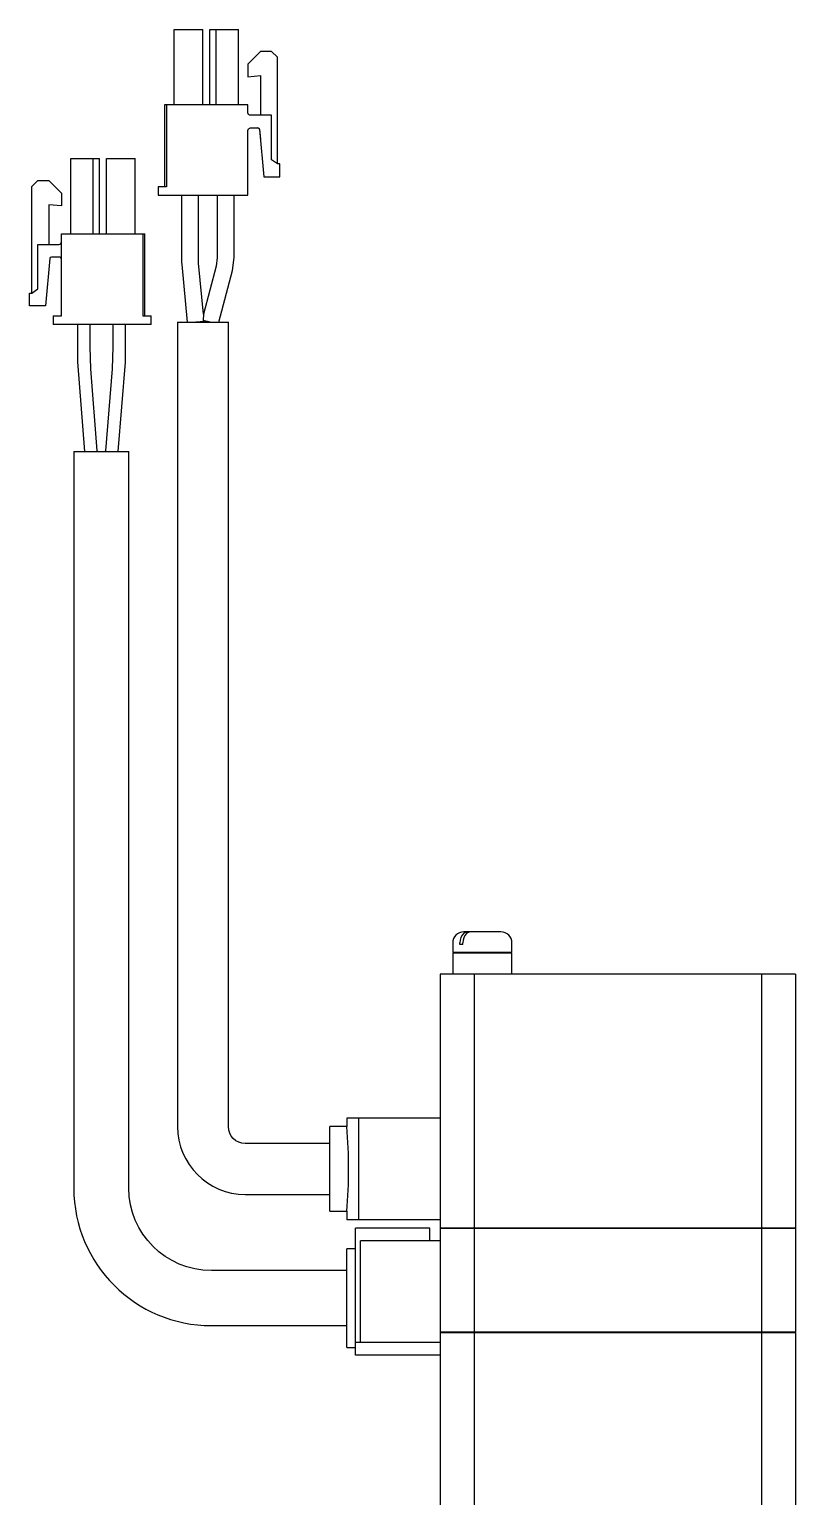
# Model space of a CAD drawing. Extents: x 0 to 1643, y -8 to 1285.
# Drawn here: x 676.2 to 766.7, y 635.1 to 808.4 of the extents above; entities that cross this region are included whole.
import ezdxf

# ---------------------------------------------------------------- set-up
doc = ezdxf.new("R2010")
doc.units = 0
doc.header["$LTSCALE"] = 0.5
doc.layers.add('MSM_CONTINUOUS', color=7, linetype='CONTINUOUS')

msp = doc.modelspace()

# ---------------------------------------------------------------- linework, layer by layer
at = {"layer": 'MSM_CONTINUOUS'}
for p, q in [((693.27, 799.47), (693.27, 808.37)), ((693.27, 799.47), (693.27, 808.37)), ((693.27, 808.37), (696.67, 808.37)), ((696.67, 799.47), (696.67, 808.37)), ((697.47, 799.47), (697.47, 808.37)), ((697.47, 808.37), (700.87, 808.37)), ((697.47, 799.47), (697.47, 808.37)), ((698.22, 799.47), (698.22, 808.37)), ((700.87, 799.47), (700.87, 808.37)), ((703.47, 805.77), (701.97, 804.27)), ((703.47, 805.77), (701.97, 804.27)), ((701.97, 804.27), (701.97, 802.77)), ((701.97, 804.27), (701.97, 802.77)), ((704.77, 805.77), (703.47, 805.77)), ((705.47, 805.07), (704.77, 805.77)), ((705.47, 792.47), (705.47, 805.07)), ((701.97, 802.77), (703.47, 802.9)), ((703.47, 802.9), (703.47, 798.22)), ((703.47, 802.9), (703.47, 798.22)), ((692.37, 799.47), (692.12, 799.47)), ((692.12, 799.47), (692.12, 789.77)), ((692.37, 799.47), (692.37, 789.77)), ((701.97, 799.47), (692.37, 799.47)), ((692.37, 799.47), (692.37, 789.77)), ((701.97, 798.52), (701.97, 799.47)), ((704.77, 798.22), (702.27, 798.22)), ((704.77, 792.97), (704.77, 798.22)), ((701.97, 788.77), (701.97, 796.42)), ((702.27, 796.72), (703.17, 796.72)), ((703.37, 796.54), (703.86, 790.97)), ((703.37, 796.54), (703.47, 795.39)), ((703.37, 796.54), (703.86, 790.97)), ((703.37, 796.54), (703.47, 795.39)), ((703.47, 795.39), (703.47, 795.39)), ((681.07, 784.22), (681.07, 793.12)), ((681.07, 793.12), (684.47, 793.12)), ((683.72, 784.22), (683.72, 793.12)), ((684.47, 784.22), (684.47, 793.12)), ((685.27, 793.12), (688.67, 793.12)), ((685.27, 784.22), (685.27, 793.12)), ((688.67, 784.22), (688.67, 793.12)), ((705.47, 792.47), (704.77, 792.97)), ((705.77, 792.47), (705.47, 792.47)), ((705.77, 790.97), (705.77, 792.47)), ((676.47, 789.82), (677.17, 790.52)), ((677.17, 790.52), (678.47, 790.52)), ((678.47, 790.52), (679.97, 789.02)), ((703.86, 790.97), (705.77, 790.97)), ((676.47, 777.22), (676.47, 789.82)), ((679.97, 789.02), (679.97, 787.52)), ((691.37, 789.77), (691.37, 788.77)), ((691.37, 789.77), (691.37, 788.77)), ((692.37, 789.77), (691.37, 789.77)), ((691.37, 788.77), (701.97, 788.77)), ((694.14, 788.77), (694.14, 780.87)), ((696.14, 780.87), (696.14, 788.77)), ((698.34, 788.77), (698.34, 781.41)), ((700.34, 781.41), (700.34, 788.77)), ((678.47, 787.65), (678.47, 782.97)), ((679.97, 787.52), (678.47, 787.65)), ((679.97, 774.52), (679.97, 784.22)), ((679.97, 784.22), (689.82, 784.22)), ((689.57, 784.22), (689.57, 774.52)), ((689.82, 774.52), (689.82, 784.22)), ((677.17, 782.97), (679.67, 782.97)), ((677.17, 777.72), (677.17, 782.97)), ((678.57, 781.29), (678.08, 775.72)), ((679.67, 781.47), (678.77, 781.47)), ((694.14, 780.87), (694.16, 780.58)), ((694.16, 780.58), (694.81, 773.77)), ((696.15, 780.77), (696.14, 780.87)), ((696.73, 774.72), (696.15, 780.77)), ((698.22, 780.4), (696.73, 774.72)), ((698.34, 781.41), (698.22, 780.4)), ((698.55, 773.77), (700.15, 779.9)), ((700.15, 779.9), (700.34, 781.41)), ((676.17, 775.72), (676.17, 777.22)), ((676.17, 777.22), (676.47, 777.22)), ((676.47, 777.22), (677.17, 777.72)), ((678.08, 775.72), (676.17, 775.72)), ((696.73, 774.72), (696.68, 773.99)), ((678.97, 774.52), (678.97, 773.52)), ((678.97, 774.52), (679.97, 774.52)), ((690.57, 773.52), (678.97, 773.52)), ((681.84, 773.52), (681.84, 769.89)), ((683.34, 770.89), (683.34, 773.52)), ((686.04, 773.52), (686.04, 770.89)), ((687.54, 769.92), (687.54, 773.52)), ((689.57, 774.52), (690.57, 774.52)), ((690.57, 773.52), (690.57, 774.52)), ((693.67, 773.77), (699.67, 773.77)), ((693.67, 773.77), (693.67, 678.77)), ((696.81, 773.87), (695.82, 773.77)), ((696.81, 773.96), (696.68, 773.99)), ((697.52, 773.77), (696.68, 773.99)), ((696.68, 773.99), (696.81, 773.96)), ((696.81, 773.96), (697.52, 773.77)), ((696.81, 773.87), (696.81, 773.96)), ((699.67, 678.77), (699.67, 773.77)), ((683.44, 768.26), (683.34, 770.89)), ((686.04, 770.89), (685.94, 768.26)), ((681.87, 769.09), (682.67, 758.52)), ((684.17, 758.58), (683.44, 768.26)), ((685.94, 768.26), (685.17, 758.58)), ((686.67, 758.52), (687.51, 769.06)), ((681.42, 758.52), (687.92, 758.52)), ((681.42, 758.52), (681.42, 671.52)), ((687.92, 671.52), (687.92, 758.52)), ((726.17, 700.47), (726.17, 699.32)), ((727.02, 700.27), (727.02, 700.47)), ((727.38, 700.27), (727.02, 700.27)), ((727.38, 700.27), (727.38, 700.47)), ((731.87, 701.77), (727.47, 701.77)), ((733.17, 699.32), (733.17, 700.47)), ((733.17, 699.32), (726.17, 699.32)), ((733.17, 699.27), (726.17, 699.27)), ((726.17, 699.27), (726.17, 696.77)), ((726.22, 699.32), (726.22, 699.27)), ((733.12, 699.27), (733.12, 699.32)), ((733.17, 696.77), (733.17, 699.27)), ((766.67, 696.77), (724.67, 696.77)), ((724.67, 696.77), (724.67, 666.82)), ((728.7, 696.77), (728.7, 666.82)), ((762.64, 696.77), (762.64, 666.82)), ((766.67, 696.77), (766.67, 666.82)), ((724.67, 679.77), (713.67, 679.77)), ((713.67, 679.77), (713.67, 678.77)), ((715.1, 667.77), (715.1, 679.77)), ((711.67, 668.77), (711.67, 678.77)), ((713.67, 678.77), (711.67, 678.77)), ((711.67, 676.77), (701.67, 676.77)), ((701.67, 670.77), (711.67, 670.77)), ((711.67, 668.77), (713.67, 668.77)), ((713.67, 668.77), (713.67, 667.77)), ((724.67, 667.77), (713.67, 667.77)), ((723.47, 666.77), (714.67, 666.77)), ((714.67, 651.77), (714.67, 666.77)), ((723.47, 665.27), (723.47, 666.77)), ((724.67, 666.82), (766.67, 666.82)), ((724.67, 666.77), (724.67, 630.52)), ((724.67, 666.77), (766.67, 666.77)), ((724.72, 666.82), (724.72, 666.77)), ((728.7, 666.77), (728.7, 654.52)), ((728.96, 666.82), (728.96, 666.77)), ((762.38, 666.82), (762.38, 666.77)), ((762.64, 666.77), (762.64, 654.52)), ((766.62, 666.82), (766.62, 666.77)), ((766.67, 666.77), (766.67, 654.52)), ((713.67, 652.7), (713.67, 664.34)), ((714.67, 664.34), (713.67, 664.34)), ((715.27, 653.27), (715.27, 665.27)), ((724.67, 665.27), (715.27, 665.27)), ((713.67, 661.77), (697.67, 661.77)), ((697.67, 655.27), (713.67, 655.27)), ((724.67, 654.52), (766.67, 654.52)), ((724.67, 654.47), (766.67, 654.47)), ((724.72, 654.52), (724.72, 654.47)), ((728.7, 654.47), (728.7, 630.52)), ((728.96, 654.52), (728.96, 654.47)), ((762.38, 654.52), (762.38, 654.47)), ((762.64, 654.47), (762.64, 630.52)), ((766.62, 654.52), (766.62, 654.47)), ((766.67, 654.47), (766.67, 630.52)), ((713.67, 652.7), (714.67, 652.7)), ((724.67, 653.27), (714.67, 653.27)), ((724.67, 651.77), (714.67, 651.77))]:
    msp.add_line(p, q, dxfattribs=at)
for points in [[(684.17, 758.58, 0), (684.17, 758.58, 0), (684.17, 758.58, 0), (684.17, 758.58, 0), (684.17, 758.57, 0), (684.17, 758.57, 0), (684.17, 758.57, 0), (684.17, 758.57, 0), (684.17, 758.57, 0), (684.17, 758.57, 0), (684.17, 758.57, 0), (684.17, 758.57, 0), (684.17, 758.57, 0), (684.17, 758.57, 0), (684.17, 758.57, 0), (684.17, 758.57, 0), (684.17, 758.57, 0), (684.17, 758.57, 0), (684.17, 758.57, 0), (684.17, 758.57, 0), (684.17, 758.57, 0), (684.17, 758.57, 0), (684.17, 758.57, 0), (684.17, 758.57, 0), (684.17, 758.57, 0), (684.17, 758.57, 0), (684.17, 758.57, 0), (684.17, 758.57, 0), (684.17, 758.56, 0), (684.17, 758.56, 0), (684.17, 758.56, 0), (684.17, 758.56, 0), (684.17, 758.56, 0), (684.17, 758.56, 0), (684.17, 758.56, 0), (684.17, 758.56, 0), (684.17, 758.56, 0), (684.17, 758.56, 0), (684.17, 758.56, 0), (684.17, 758.56, 0), (684.17, 758.56, 0), (684.17, 758.56, 0), (684.17, 758.56, 0), (684.16, 758.56, 0), (684.16, 758.56, 0), (684.16, 758.56, 0), (684.16, 758.56, 0), (684.16, 758.56, 0), (684.16, 758.55, 0), (684.16, 758.55, 0), (684.16, 758.55, 0), (684.16, 758.55, 0), (684.16, 758.55, 0), (684.16, 758.55, 0), (684.16, 758.55, 0), (684.16, 758.55, 0), (684.16, 758.55, 0), (684.16, 758.55, 0), (684.16, 758.55, 0), (684.16, 758.55, 0), (684.16, 758.55, 0), (684.16, 758.55, 0), (684.16, 758.55, 0), (684.16, 758.55, 0), (684.16, 758.55, 0), (684.16, 758.55, 0), (684.16, 758.55, 0), (684.16, 758.55, 0), (684.16, 758.55, 0), (684.16, 758.55, 0), (684.16, 758.55, 0), (684.16, 758.54, 0), (684.16, 758.54, 0), (684.16, 758.54, 0), (684.16, 758.54, 0), (684.16, 758.54, 0), (684.16, 758.54, 0), (684.16, 758.54, 0), (684.16, 758.54, 0), (684.16, 758.54, 0), (684.16, 758.54, 0), (684.16, 758.54, 0), (684.16, 758.54, 0), (684.16, 758.54, 0), (684.16, 758.54, 0), (684.16, 758.54, 0), (684.16, 758.54, 0), (684.16, 758.54, 0), (684.16, 758.54, 0), (684.16, 758.54, 0), (684.16, 758.54, 0), (684.15, 758.54, 0), (684.15, 758.54, 0), (684.15, 758.54, 0), (684.15, 758.53, 0), (684.15, 758.53, 0), (684.15, 758.53, 0), (684.15, 758.53, 0), (684.15, 758.53, 0), (684.15, 758.53, 0), (684.15, 758.53, 0), (684.15, 758.53, 0), (684.15, 758.53, 0), (684.15, 758.53, 0), (684.15, 758.53, 0), (684.15, 758.53, 0), (684.15, 758.53, 0), (684.15, 758.53, 0), (684.15, 758.53, 0), (684.15, 758.53, 0), (684.15, 758.53, 0), (684.15, 758.53, 0), (684.15, 758.53, 0), (684.15, 758.53, 0), (684.15, 758.53, 0), (684.15, 758.53, 0), (684.15, 758.52, 0), (684.15, 758.52, 0), (684.15, 758.52, 0), (684.15, 758.52, 0), (684.14, 758.52, 0), (684.14, 758.52, 0), (684.14, 758.52, 0), (684.14, 758.52, 0), (684.14, 758.52, 0), (684.14, 758.52, 0), (684.14, 758.52, 0), (684.14, 758.52, 0), (684.14, 758.52, 0)], [(685.2, 758.52, 0), (685.2, 758.52, 0), (685.2, 758.52, 0), (685.2, 758.52, 0), (685.2, 758.52, 0), (685.2, 758.52, 0), (685.2, 758.52, 0), (685.2, 758.52, 0), (685.2, 758.52, 0), (685.2, 758.52, 0), (685.2, 758.52, 0), (685.2, 758.52, 0), (685.2, 758.53, 0), (685.2, 758.53, 0), (685.19, 758.53, 0), (685.19, 758.53, 0), (685.19, 758.53, 0), (685.19, 758.53, 0), (685.19, 758.53, 0), (685.19, 758.53, 0), (685.19, 758.53, 0), (685.19, 758.53, 0), (685.19, 758.53, 0), (685.19, 758.53, 0), (685.19, 758.53, 0), (685.19, 758.53, 0), (685.19, 758.53, 0), (685.19, 758.53, 0), (685.19, 758.53, 0), (685.19, 758.53, 0), (685.19, 758.53, 0), (685.19, 758.53, 0), (685.19, 758.53, 0), (685.19, 758.54, 0), (685.19, 758.54, 0), (685.19, 758.54, 0), (685.19, 758.54, 0), (685.18, 758.54, 0), (685.18, 758.54, 0), (685.18, 758.54, 0), (685.18, 758.54, 0), (685.18, 758.54, 0), (685.18, 758.54, 0), (685.18, 758.54, 0), (685.18, 758.54, 0), (685.18, 758.54, 0), (685.18, 758.54, 0), (685.18, 758.54, 0), (685.18, 758.54, 0), (685.18, 758.54, 0), (685.18, 758.54, 0), (685.18, 758.54, 0), (685.18, 758.54, 0), (685.18, 758.54, 0), (685.18, 758.54, 0), (685.18, 758.55, 0), (685.18, 758.55, 0), (685.18, 758.55, 0), (685.18, 758.55, 0), (685.18, 758.55, 0), (685.18, 758.55, 0), (685.18, 758.55, 0), (685.18, 758.55, 0), (685.18, 758.55, 0), (685.18, 758.55, 0), (685.18, 758.55, 0), (685.18, 758.55, 0), (685.18, 758.55, 0), (685.18, 758.55, 0), (685.18, 758.55, 0), (685.18, 758.55, 0), (685.18, 758.55, 0), (685.18, 758.55, 0), (685.18, 758.55, 0), (685.18, 758.55, 0), (685.18, 758.55, 0), (685.18, 758.56, 0), (685.17, 758.56, 0), (685.17, 758.56, 0), (685.17, 758.56, 0), (685.17, 758.56, 0), (685.17, 758.56, 0), (685.17, 758.56, 0), (685.17, 758.56, 0), (685.17, 758.56, 0), (685.17, 758.56, 0), (685.17, 758.56, 0), (685.17, 758.56, 0), (685.17, 758.56, 0), (685.17, 758.56, 0), (685.17, 758.56, 0), (685.17, 758.56, 0), (685.17, 758.56, 0), (685.17, 758.56, 0), (685.17, 758.56, 0), (685.17, 758.56, 0), (685.17, 758.57, 0), (685.17, 758.57, 0), (685.17, 758.57, 0), (685.17, 758.57, 0), (685.17, 758.57, 0), (685.17, 758.57, 0), (685.17, 758.57, 0), (685.17, 758.57, 0), (685.17, 758.57, 0), (685.17, 758.57, 0), (685.17, 758.57, 0), (685.17, 758.57, 0), (685.17, 758.57, 0), (685.17, 758.57, 0), (685.17, 758.57, 0), (685.17, 758.57, 0), (685.17, 758.57, 0), (685.17, 758.57, 0), (685.17, 758.57, 0), (685.17, 758.57, 0), (685.17, 758.57, 0), (685.17, 758.58, 0), (685.17, 758.58, 0), (685.17, 758.58, 0), (685.17, 758.58, 0), (685.17, 758.58, 0), (685.17, 758.58, 0), (685.17, 758.58, 0), (685.17, 758.58, 0), (685.17, 758.58, 0), (685.17, 758.58, 0), (685.17, 758.58, 0), (685.17, 758.58, 0)]]:
    msp.add_polyline3d(points, dxfattribs=at)
at = {"layer": 'MSM_CONTINUOUS', "extrusion": (0, 0, -1)}
for centre, radius, start, end in [((-702.27, 798.52), 0.3, 270, 0), ((-702.27, 796.42), 0.3, 0, 90), ((-703.17, 796.52), 0.2, 90, 175), ((-701.67, 678.77), 2, 270, 360), ((-697.67, 671.52), 9.75, 270, 0)]:
    msp.add_arc(centre, radius, start, end, dxfattribs=at)
at = {"layer": 'MSM_CONTINUOUS'}
for centre, radius, start, end in [((703.17, 796.52), 0.2, 5, 90), ((703.17, 796.52), 0.2, 5, 90), ((679.67, 783.27), 0.3, 270, 0), ((678.77, 781.27), 0.2, 90, 175), ((679.67, 781.17), 0.3, 0, 90), ((692.59, 769.89), 10.75, 180, 184.2892), ((676.79, 769.92), 10.75, 355.452, 0), ((727.47, 700.47), 1.3, 90, 180), ((728.43, 700.55), 1.41, 131.3743, 182.8178), ((728.76, 700.56), 1.39, 132.8199, 183.04), ((727.97, 701.02), 0.751, 91.7681, 128.8955), ((728.32, 701.02), 0.754, 95.8166, 131.8939), ((731.87, 700.47), 1.3, 0, 90), ((701.67, 678.77), 8, 180, 270), ((653.88, 673.77), 60, 355.2198, 4.7802), ((697.67, 671.52), 16.25, 180, 270)]:
    msp.add_arc(centre, radius, start, end, dxfattribs=at)

doc.saveas('drawing.dxf')
